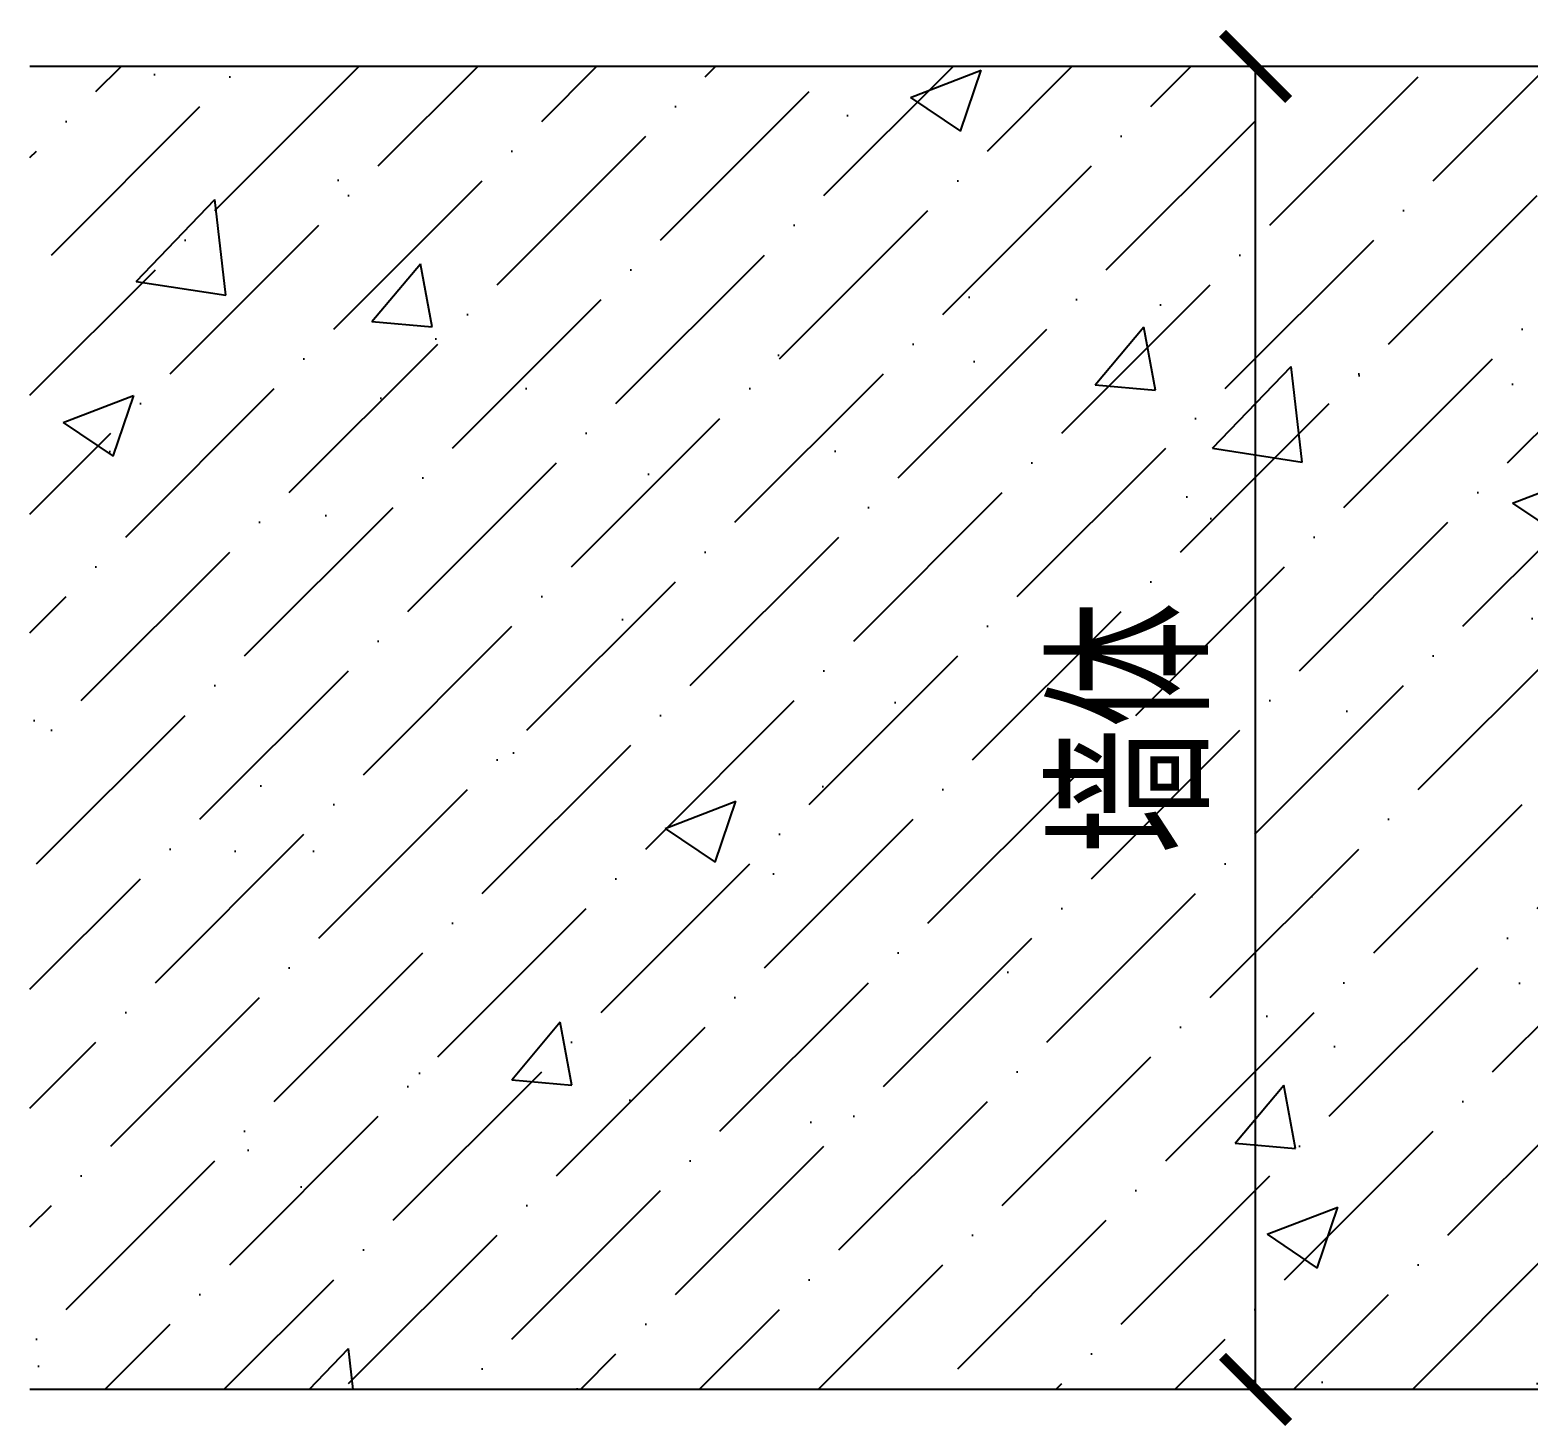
# Model space of a CAD drawing. Header units: millimetres. Extents: x 51249 to 2766742, y -599687 to -1280.
# Drawn here: x 51248.8 to 51475.2, y -120366 to -120155 of the extents above; entities that cross this region are included whole.
import ezdxf

# ---------------------------------------------------------------- set-up
doc = ezdxf.new("R2010")
doc.units = ezdxf.units.MM
doc.header["$LTSCALE"] = 10
doc.header["$PDMODE"] = 3
for name, color, linetype in [('A-土建墙（含管井、立管）', 6, 'Continuous'), ('D-Detail(节点图层)', 134, 'Continuous'), ('D-节点填充', 250, 'Continuous')]:
    doc.layers.add(name, color=color, linetype=linetype)
doc.styles.add('DIM', font='SimSun.ttf', dxfattribs={"width": 0.7})
doc.dimstyles.new('10', dxfattribs={"dimscale": 10, "dimtxt": 2, "dimasz": 1, "dimexe": 1, "dimexo": 1, "dimgap": 0.5, "dimtad": 1, "dimdec": 0, "dimzin": 0, "dimdsep": 46, "dimtxsty": 'DIM', "dimblk": 'ARCHTICK', "dimcen": 0, "dimclrd": 5, "dimclre": 5, "dimclrt": 35, "dimadec": 0, "dimazin": 0, "dimtfac": 0.5, "dimtdec": 0, "dimtix": 1, "dimtmove": 2, "dimatfit": 2, "dimldrblk": 'A', "dimfxl": 0, "dimtolj": 1, "dimtzin": 0, "dimlwd": -1, "dimlwe": -1, "dimarcsym": 0})

# ---------------------------------------------------------------- blocks, each defined once
blk = doc.blocks.new('_ArchTick')
at = {"color": 0, "linetype": 'ByBlock', "const_width": 0.15}
blk.add_lwpolyline([(-0.5, -0.5), (0.5, 0.5)], dxfattribs=at)
blk = doc.blocks.new('*D1113')
at = {"layer": 'D-Detail(节点图层)', "color": 5, "ltscale": 0.15}
for p, q in [((51438.29, -120160.51), (51424.03, -120160.51)), ((51434.03, -120360.51), (51434.03, -120160.51)), ((51438.29, -120360.51), (51424.03, -120360.51))]:
    blk.add_line(p, q, dxfattribs=at)
at = {"layer": 'Defpoints', "color": 0, "ltscale": 0.15}
for p in [(51434.03, -120160.51), (51448.29, -120160.51), (51448.29, -120360.51)]:
    blk.add_point(p, dxfattribs=at)
at = {"layer": 'D-Detail(节点图层)', "color": 5, "ltscale": 0.15, "xscale": 10, "yscale": 10, "zscale": 10}
for p, rotation in [((51434.03, -120160.51), 90), ((51434.03, -120360.51), 270)]:
    blk.add_blockref('_ArchTick', p, dxfattribs=dict(at, rotation=rotation))
at = {"layer": 'D-Detail(节点图层)', "color": 35, "ltscale": 0.15, "insert": (51415.92, -120260.51), "char_height": 20, "attachment_point": 5, "rotation": 90, "style": 'DIM'}
blk.add_mtext('\\A1;墙体', dxfattribs=at)
blk = doc.blocks.new('A')
for p, q in [((-1.435, 1.148), (-1.09, 1.437)), ((-1.09, 1.437), (0, 0)), ((-1.435, 1.148), (-0.369, 0)), ((-0.369, 0), (-2.127, 0)), ((-1.435, -1.148), (-0.369, 0)), ((-1.09, -1.437), (0, 0)), ((-1.435, -1.148), (-1.09, -1.437))]:
    blk.add_line(p, q)
for points in [[(-1.435, 1.148), (-1.09, 1.437), (-0.369, 0), (0, 0)], [(-1.435, -1.148), (-1.09, -1.437), (-0.369, 0), (0, 0)]]:
    blk.add_solid(points)

msp = doc.modelspace()

# ---------------------------------------------------------------- hatches: boundary and pattern name
at = {"layer": 'D-节点填充'}
h = msp.add_hatch(dxfattribs=at)
h.set_pattern_fill('ANSI36', color=256, scale=8, style=0)
h.set_pattern_definition([(45, (-265665.677, 1920.011), (6.7351921, 24.69570433), [31.75, -6.35, 0, -6.35])])
h.paths.add_polyline_path([(51548.83, -120160.51), (51248.83, -120160.51), (51248.83, -120360.51), (51548.83, -120360.51)])
h = msp.add_hatch(dxfattribs=at)
h.set_pattern_fill('AR-CONC', color=256, scale=0.6, style=0)
h.set_pattern_definition([(50, (50817.28, -120495.24), (109.311, -9.563), [11.43, -125.73]), (355, (50817.28, -120495.24), (-21.146, 114.634), [9.144, -100.584]), (100.451, (50826.39, -120496.04), (88.166, 105.07), [9.714, -106.854]), (46.184, (50817.28, -120464.76), (162.647, -25.225), [17.145, -188.595]), (96.636, (50830.83, -120466.86), (142.443, 148.455), [14.57, -160.28]), (351.184, (50817.28, -120464.76), (142.443, 148.455), [13.716, -150.876]), (21, (50832.52, -120472.38), (90.969, -61.359), [11.43, -125.73]), (326, (50832.52, -120472.38), (37.081, 110.513), [9.144, -100.584]), (71.451, (50840.1, -120477.49), (128.05, 49.154), [9.714, -106.854]), (37.5, (50817.28, -120495.24), (1.8532, 50.733), [0, -99.3648, 0, -102.108, 0, -100.965]), (7.5, (50817.28, -120495.24), (40.0918, 60.1083), [0, -58.2168, 0, -97.0788, 0, -38.481]), (327.5, (50783.295, -120495.24), (81.3544, -3.4372), [0, -38.1, 0, -118.872, 0, -157.734]), (317.5, (50768.055, -120495.24), (88.8775, 15.256), [0, -49.53, 0, -78.943, 0, -112.014])])
h.paths.add_polyline_path([(51548.83, -120160.51), (51248.83, -120160.51), (51248.83, -120360.51), (51548.83, -120360.51)])

# ---------------------------------------------------------------- linework, layer by layer
at = {"layer": 'A-土建墙（含管井、立管）', "color": 6}
for p, q in [((51548.83, -120160.51), (51248.83, -120160.51)), ((51548.83, -120360.51), (51248.83, -120360.51))]:
    msp.add_line(p, q, dxfattribs=at)

# ---------------------------------------------------------------- dimensions: what is measured, and where the dimension line sits
at = {"layer": 'D-Detail(节点图层)', "color": 251, "ltscale": 0.15}
dim = msp.add_linear_dim(base=(51434.03, -120160.51), p1=(51448.29, -120360.51), p2=(51448.29, -120160.51), angle=90, text='墙体', dimstyle='10', dxfattribs=at)
dim.commit()
dim.dimension.update_dxf_attribs({"geometry": '*D1113', "text_midpoint": (51415.92, -120260.51)})

doc.saveas('drawing.dxf')
